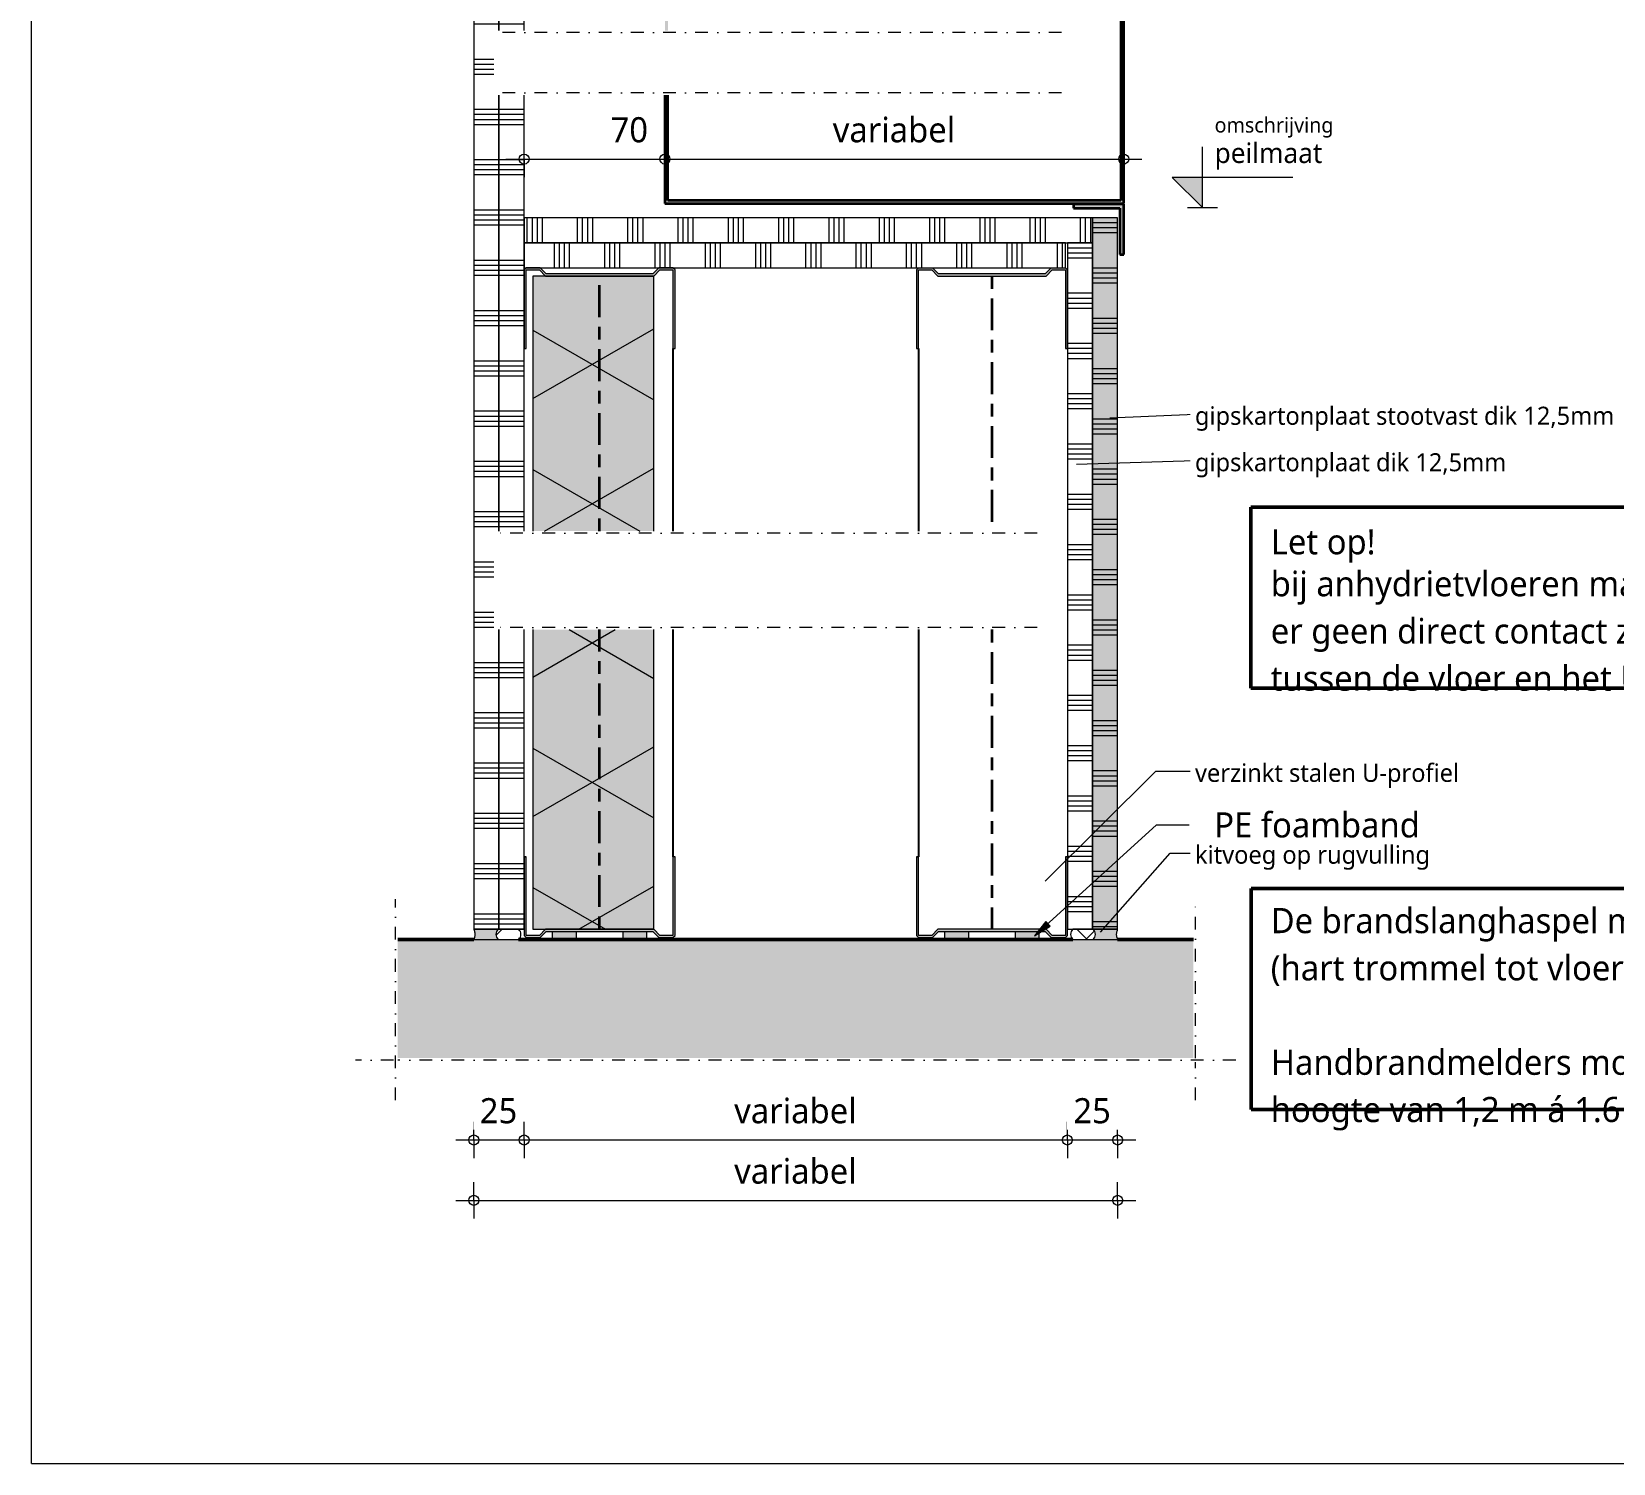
# Model space of a CAD drawing. Header units: millimetres. Extents: x -617 to 12931, y -7813 to -1363.
# Drawn here: x 10881 to 11667, y -2798 to -2086 of the extents above; entities that cross this region are included whole.
import ezdxf

# ---------------------------------------------------------------- set-up
doc = ezdxf.new("R2010")
doc.units = ezdxf.units.MM
doc.linetypes.add('Center', pattern=[31.75, 6.35, -4.7625, 15.875, -4.7625])
doc.linetypes.add('Dash dot', pattern=[15.875, 6.35, -4.7625, 0, -4.7625])
for name, color, linetype, lineweight in [('A-ANNO-DIMS', 211, 'Continuous', 13), ('A-ANNO-DIMS-5', 211, 'Continuous', 13), ('A-ANNO-IDEN', 131, 'Continuous', 18), ('A-ANNO-NOTE', 131, 'Continuous', 18), ('A-DETL', 90, 'Continuous', 13), ('A-DETL-CNTR', 5, 'Center', 35), ('A-DETL-GENF', 92, 'Continuous', 18), ('A-DETL-MBND', 5, 'Continuous', 25), ('A-DETL-THIN', 151, 'Continuous', 18), ('G-ANNO-TEXT', 231, 'Continuous', 13)]:
    doc.layers.add(name, color=color, linetype=linetype, lineweight=lineweight)
doc.styles.add('Segoe UI', font='segoeui.ttf', dxfattribs={"height": 7.5})
doc.styles.add('Segoe UI_1', font='segoeui.ttf', dxfattribs={"height": 10})
doc.styles.add('Segoe UI_2', font='segoeui.ttf', dxfattribs={"height": 9})
doc.styles.add('Segoe UI_3', font='segoeui.ttf', dxfattribs={"height": 12.5})
doc.dimstyles.new('2_5_mm', dxfattribs={"dimscale": 304.8, "dimtxt": 13.092049, "dimasz": 0.016404, "dimexe": 0.029528, "dimexo": 0.0625, "dimgap": 0.014764, "dimtad": 1, "dimdec": 0, "dimzin": 0, "dimdsep": 46, "dimtxsty": 'Segoe UI_3', "dimblk1": 'DOTBLANK', "dimblk2": 'DOTBLANK', "dimsah": 1, "dimcen": 0.09, "dimdle": 0.029528, "dimazin": 0, "dimtfac": 1, "dimtdec": 4, "dimtix": 1, "dimtmove": 0, "dimatfit": 3, "dimfxl": 0.029528, "dimfxlon": 1, "dimtvp": 1, "dimtfill": 1, "dimtolj": 1, "dimtzin": 0, "dimarcsym": 2})
doc.dimstyles.new('2_5_mm_1', dxfattribs={"dimscale": 304.8, "dimtxt": 13.092049, "dimasz": 0.016404, "dimexe": 0.029528, "dimexo": 0.0625, "dimgap": 0.014764, "dimtad": 1, "dimdec": 0, "dimzin": 0, "dimdsep": 46, "dimtxsty": 'Segoe UI_3', "dimblk1": 'DOTBLANK', "dimblk2": 'DOTBLANK', "dimsah": 1, "dimcen": 0.09, "dimdle": 0.029528, "dimazin": 0, "dimtfac": 1, "dimtdec": 4, "dimtix": 1, "dimtmove": 2, "dimatfit": 3, "dimfxl": 0.029528, "dimfxlon": 1, "dimtvp": 1, "dimtfill": 1, "dimtolj": 1, "dimtzin": 0, "dimarcsym": 2})

# ---------------------------------------------------------------- blocks, each defined once
blk = doc.blocks.new('42 isolatie - Type 1-3760029-22_1 Principedetails metalstud')
at = {"layer": 'A-DETL-GENF'}
h = blk.add_hatch(color=256, dxfattribs=at)
h.paths.add_polyline_path([(325.11, -60.8), (325.11, -0.8), (176.11, -0.8), (176.11, -60.8)])
h.paths.add_polyline_path([(127.13, -0.8), (0.28, -0.8), (0.28, -60.8), (127.13, -60.8), (127.13, -1.21)])
at = {"layer": 'A-DETL-GENF', "lineweight": 13}
h = blk.add_hatch(dxfattribs=at)
h.set_pattern_fill('FP_2', color=256, style=0, pattern_type=2)
h.set_pattern_definition([(300, (0, -60.8), (-51.962, -30), []), (240, (0, -60.8), (-51.962, 30), [])])
h.paths.add_polyline_path([(325.11, -60.8), (325.11, -0.8), (176.11, -0.8), (176.11, -60.8)])
h.paths.add_polyline_path([(127.13, -0.8), (0.28, -0.8), (0.28, -60.8), (127.13, -60.8), (127.13, -1.21)])
at = {"layer": 'A-DETL-GENF'}
for p, q in [((127.13, -0.8), (0.28, -0.8)), ((0.28, -0.8), (0.28, -54.63)), ((127.13, -0.8), (0.28, -0.8)), ((325.11, -0.8), (176.11, -0.8)), ((325.11, -0.8), (176.11, -0.8)), ((325.11, -54.63), (325.11, -0.8)), ((0.28, -54.63), (0.28, -60.8)), ((0.28, -54.63), (0.28, -60.8)), ((325.11, -60.8), (325.11, -54.63)), ((325.11, -60.8), (325.11, -54.63)), ((0.28, -60.8), (127.13, -60.8)), ((0.28, -60.8), (127.13, -60.8)), ((176.11, -60.8), (325.11, -60.8)), ((176.11, -60.8), (325.11, -60.8))]:
    blk.add_line(p, q, dxfattribs=at)
blk = doc.blocks.new('40  gipsplaat - D12_5-V285-22_1 Principedetails metalstud')
at = {"layer": 'A-DETL-GENF', "lineweight": 13}
h = blk.add_hatch(dxfattribs=at)
h.set_pattern_fill('FP_370', color=256, style=0, pattern_type=2)
h.set_pattern_definition([(270, (2542.607, 11112.96), (25, 1e-15), []), (270, (2545.107, 11112.96), (25, 1e-15), []), (270, (2547.607, 11112.96), (25, 1e-15), []), (270, (2550.107, 11112.96), (25, 1e-15), [])])
h.paths.add_polyline_path([(0, 0.88), (0, 0), (149, 0), (149, 2.5), (197.98, 2.5), (197.98, 0), (414.83, 0), (414.83, 2.5), (446.85, 2.5), (446.85, 0), (667.83, 0), (667.83, 12.5), (0, 12.5), (0, 1.26)])
h.paths.add_polyline_path([(699.85, 1.42), (699.85, 0), (904.83, 0), (904.83, 12.5), (699.85, 12.5), (699.85, 11.61)])
at = {"layer": 'A-DETL-GENF'}
for p, q in [((667.83, 12.5), (0, 12.5)), ((0, 12.5), (0, 0)), ((667.83, 12.5), (0, 12.5)), ((0, 12.5), (0, 0)), ((904.83, 12.5), (699.85, 12.5)), ((904.83, 12.5), (699.85, 12.5)), ((904.83, 0), (904.83, 12.5)), ((904.83, 0), (904.83, 12.5)), ((0, 0), (149, 0)), ((197.98, 0), (414.83, 0)), ((446.85, 0), (667.83, 0)), ((699.85, 0), (904.83, 0))]:
    blk.add_line(p, q, dxfattribs=at)
blk = doc.blocks.new('40  gipsplaat - D12_5-V286-22_1 Principedetails metalstud')
at = {"layer": 'A-DETL-GENF', "lineweight": 13}
h = blk.add_hatch(dxfattribs=at)
h.set_pattern_fill('FP_371', color=256, style=0, pattern_type=2)
h.set_pattern_definition([(270, (2542.607, 11125.46), (25, 1e-15), []), (270, (2545.107, 11125.46), (25, 1e-15), []), (270, (2547.607, 11125.46), (25, 1e-15), []), (270, (2550.107, 11125.46), (25, 1e-15), [])])
h.paths.add_polyline_path([(0, 0), (149, 0), (149, 12.5), (0, 12.5), (0, 1.79)])
h.paths.add_polyline_path([(197.98, 12.5), (197.98, 0), (414.83, 0), (414.83, 12.5), (288.83, 12.5)])
h.paths.add_polyline_path([(446.85, 0), (667.83, 0), (667.83, 12.5), (446.85, 12.5)])
h.paths.add_polyline_path([(699.85, 12.5), (699.85, 0), (904.83, 0), (904.83, 12.5), (873.83, 12.5)])
at = {"layer": 'A-DETL-GENF'}
for p, q in [((149, 12.5), (0, 12.5)), ((0, 12.5), (0, 2.7)), ((149, 12.5), (0, 12.5)), ((414.83, 12.5), (197.98, 12.5)), ((414.83, 12.5), (197.98, 12.5)), ((667.83, 12.5), (446.85, 12.5)), ((667.83, 12.5), (446.85, 12.5)), ((904.83, 12.5), (699.85, 12.5)), ((904.83, 12.5), (699.85, 12.5)), ((904.83, 2.7), (904.83, 12.5)), ((0, 2.7), (0, 0)), ((0, 2.7), (0, 0)), ((0, 0), (36, 0)), ((36, 0), (149, 0)), ((36, 0), (149, 0)), ((197.98, 0), (288.83, 0)), ((197.98, 0), (288.83, 0)), ((288.83, 0), (327.83, 0)), ((327.83, 0), (328.83, 0)), ((327.83, 0), (328.83, 0)), ((328.83, 0), (353.83, 0)), ((353.83, 0), (414.83, 0)), ((353.83, 0), (414.83, 0)), ((446.85, 0), (533.83, 0)), ((446.85, 0), (533.83, 0)), ((533.83, 0), (558.83, 0)), ((558.83, 0), (559.83, 0)), ((558.83, 0), (559.83, 0)), ((559.83, 0), (598.83, 0)), ((598.83, 0), (667.83, 0)), ((598.83, 0), (667.83, 0)), ((699.85, 0), (873.83, 0)), ((699.85, 0), (873.83, 0)), ((873.83, 0), (904.83, 0)), ((904.83, 0), (904.83, 2.7)), ((904.83, 0), (904.83, 2.7))]:
    blk.add_line(p, q, dxfattribs=at)
blk = doc.blocks.new('40  gipsplaat - D12_5-V287-22_1 Principedetails metalstud')
at = {"layer": 'A-DETL-GENF', "lineweight": 13}
h = blk.add_hatch(dxfattribs=at)
h.set_pattern_fill('FP_372', color=256, style=0, pattern_type=2)
h.set_pattern_definition([(90, (-2201.272, -11407.96), (-25, 1e-15), []), (90, (-2203.772, -11407.96), (-25, 1e-15), []), (90, (-2206.272, -11407.96), (-25, 1e-15), []), (90, (-2208.772, -11407.96), (-25, 1e-15), [])])
h.paths.add_polyline_path([(341.33, 0), (0, 0), (0, -12.5), (341.33, -12.5), (341.33, -9.8)])
at = {"layer": 'A-DETL-GENF'}
for p, q in [((341.33, 0), (0, 0)), ((0, 0), (0, -12.5)), ((341.33, -9.8), (341.33, 0)), ((341.33, -9.8), (341.33, 0)), ((0, -12.5), (13.5, -12.5)), ((0, -12.5), (13.5, -12.5)), ((13.5, -12.5), (52.5, -12.5)), ((52.5, -12.5), (305.33, -12.5)), ((52.5, -12.5), (305.33, -12.5)), ((305.33, -12.5), (341.33, -12.5)), ((341.33, -12.5), (341.33, -9.8)), ((341.33, -12.5), (341.33, -9.8))]:
    blk.add_line(p, q, dxfattribs=at)
blk = doc.blocks.new('40  gipsplaat - stootvast D12_5-V288-22_1 Principedetails metalstud')
at = {"layer": 'A-DETL-GENF'}
blk.add_hatch(color=256, dxfattribs=at).paths.add_polyline_path([(353.83, -12.15), (353.83, 0), (0, 0), (0, -12.5), (353.83, -12.5)])
at = {"layer": 'A-DETL-GENF', "lineweight": 13}
h = blk.add_hatch(dxfattribs=at)
h.set_pattern_fill('FP_373', color=256, style=0, pattern_type=2)
h.set_pattern_definition([(90, (-2188.772, -11420.46), (-25, 1e-15), []), (90, (-2191.272, -11420.46), (-25, 1e-15), []), (90, (-2193.772, -11420.46), (-25, 1e-15), []), (90, (-2196.272, -11420.46), (-25, 1e-15), [])])
h.paths.add_polyline_path([(353.83, -12.15), (353.83, 0), (0, 0), (0, -12.5), (353.83, -12.5)])
at = {"layer": 'A-DETL-GENF'}
for p, q in [((353.83, 0), (0, 0)), ((0, 0), (0, -12.5)), ((353.83, 0), (0, 0)), ((0, 0), (0, -12.5)), ((353.83, -12.5), (353.83, 0)), ((0, -12.5), (12.5, -12.5)), ((12.5, -12.5), (353.83, -12.5)), ((12.5, -12.5), (353.83, -12.5))]:
    blk.add_line(p, q, dxfattribs=at)
blk = doc.blocks.new('22 metalstud profiel - 75 mm hor-V259-22_1 Principedetails metalstud')
at = {"layer": 'A-DETL-GENF'}
blk.add_hatch(color=256, dxfattribs=at).paths.add_polyline_path([(-36.5, 0), (-29.5, 0), (-26.5, 3), (26.5, 3), (29.5, 0), (36.5, 0), (37.5, 1), (37.5, 40), (36.5, 40), (36.5, 1), (29.91, 1), (26.91, 4), (-26.91, 4), (-29.91, 1), (-36.5, 1), (-36.5, 40), (-37.5, 40), (-37.5, 1)])
for p, q in [((-36.5, 40), (-37.5, 40)), ((-37.5, 40), (-37.5, 1)), ((-36.5, 1), (-36.5, 40)), ((36.5, 40), (36.5, 1)), ((37.5, 40), (36.5, 40)), ((37.5, 40), (36.5, 40)), ((37.5, 1), (37.5, 40)), ((-37.5, 1), (-36.5, 0)), ((-29.91, 1), (-36.5, 1)), ((-26.91, 4), (-29.91, 1)), ((-29.5, 0), (-26.5, 3)), ((26.91, 4), (-26.91, 4)), ((-26.5, 3), (26.5, 3)), ((26.5, 3), (29.5, 0)), ((29.91, 1), (26.91, 4)), ((36.5, 1), (29.91, 1)), ((36.5, 0), (37.5, 1))]:
    blk.add_line(p, q, dxfattribs=at)
blk = doc.blocks.new('40  gipsplaat - D12_5-2957550-22_1 Principedetails metalstud')
at = {"layer": 'A-DETL-GENF', "lineweight": 13}
h = blk.add_hatch(dxfattribs=at)
h.set_pattern_fill('FP_376', color=256, style=0, pattern_type=2)
h.set_pattern_definition([(270, (11384.46, -2203.772), (25, 1e-15), []), (270, (11381.96, -2203.772), (25, 1e-15), []), (270, (11379.46, -2203.772), (25, 1e-15), []), (270, (11376.96, -2203.772), (25, 1e-15), [])])
h.paths.add_polyline_path([(130.73, 0), (0, 0), (0, -12.5), (269, -12.5), (269, 0), (194, 0)])
at = {"layer": 'A-DETL-GENF'}
for p, q in [((195, 0), (0, 0)), ((0, 0), (0, -12.5)), ((195, 0), (0, 0)), ((0, 0), (0, -12.5)), ((202, 0), (195, 0)), ((261, 0), (202, 0)), ((261, 0), (202, 0)), ((268, 0), (261, 0)), ((269, 0), (268, 0)), ((269, 0), (268, 0)), ((269, -12.5), (269, 0)), ((269, -12.5), (269, 0)), ((0, -12.5), (269, -12.5))]:
    blk.add_line(p, q, dxfattribs=at)
blk = doc.blocks.new('40  gipsplaat - D12_5-2957551-22_1 Principedetails metalstud')
at = {"layer": 'A-DETL-GENF', "lineweight": 13}
h = blk.add_hatch(dxfattribs=at)
h.set_pattern_fill('FP_377', color=256, style=0, pattern_type=2)
h.set_pattern_definition([(270, (11397.96, -2191.272), (25, 1e-15), []), (270, (11395.46, -2191.272), (25, 1e-15), []), (270, (11392.96, -2191.272), (25, 1e-15), []), (270, (11390.46, -2191.272), (25, 1e-15), [])])
h.paths.add_polyline_path([(282.5, 0), (0, 0), (0, -12.5), (282.5, -12.5)])
at = {"layer": 'A-DETL-GENF'}
for p, q in [((282.5, 0), (0, 0)), ((0, 0), (0, -12.5)), ((282.5, 0), (0, 0)), ((0, 0), (0, -12.5)), ((282.5, -12.5), (282.5, 0)), ((282.5, -12.5), (282.5, 0)), ((0, -12.5), (282.5, -12.5)), ((0, -12.5), (282.5, -12.5))]:
    blk.add_line(p, q, dxfattribs=at)
blk = doc.blocks.new('22 metalstud profiel - 75 mm hor-4394540-22_1 Principedetails metalstud')
at = {"layer": 'A-DETL-GENF'}
blk.add_hatch(color=256, dxfattribs=at).paths.add_polyline_path([(-36.5, 40), (-37.5, 40), (-37.5, 1), (-36.5, 0), (-29.5, 0), (-26.5, 3), (26.5, 3), (29.5, 0), (36.5, 0), (37.5, 1), (37.5, 40), (36.5, 40), (36.5, 1), (29.91, 1), (26.91, 4), (-26.91, 4), (-29.91, 1), (-36.5, 1)])
for p, q in [((-36.5, 40), (-37.5, 40)), ((-37.5, 40), (-37.5, 1)), ((-36.5, 1), (-36.5, 40)), ((36.5, 40), (36.5, 1)), ((37.5, 40), (36.5, 40)), ((37.5, 40), (36.5, 40)), ((37.5, 1), (37.5, 40)), ((-37.5, 1), (-36.5, 0)), ((-29.91, 1), (-36.5, 1)), ((-26.91, 4), (-29.91, 1)), ((-29.5, 0), (-26.5, 3)), ((26.91, 4), (-26.91, 4)), ((-26.5, 3), (26.5, 3)), ((26.5, 3), (29.5, 0)), ((29.91, 1), (26.91, 4)), ((36.5, 1), (29.91, 1)), ((36.5, 0), (37.5, 1)), ((-36.5, 0), (-29.5, 0)), ((29.5, 0), (36.5, 0))]:
    blk.add_line(p, q, dxfattribs=at)
blk = doc.blocks.new('22 metalstud profiel - 75 mm hor-2069737-22_1 Principedetails metalstud')
at = {"layer": 'A-DETL-GENF'}
for points in [[(-29.5, 0), (-36.5, 0), (-37.5, -1), (-37.5, -40), (-36.5, -40), (-36.5, -1), (-29.91, -1), (-26.91, -4), (26.91, -4), (29.91, -1), (36.5, -1), (36.5, -40), (37.5, -40), (37.5, -1), (36.5, 0), (29.5, 0), (26.5, -3), (-26.5, -3)], [(-23.5, 1), (-23.5, -3), (-11.5, -3), (-11.5, 1)], [(11.5, 1), (11.5, -3), (23.5, -3), (23.5, 1)]]:
    blk.add_hatch(color=256, dxfattribs=at).paths.add_polyline_path(points)
for p, q in [((-36.5, 0), (-37.5, -1)), ((-29.5, 0), (-36.5, 0)), ((-26.5, -3), (-29.5, 0)), ((-23.5, 1), (-23.5, -3)), ((-11.5, -3), (-11.5, 1)), ((11.5, 1), (11.5, -3)), ((23.5, -3), (23.5, 1)), ((29.5, 0), (26.5, -3)), ((36.5, 0), (29.5, 0)), ((37.5, -1), (36.5, 0)), ((-37.5, -1), (-37.5, -40)), ((-36.5, -40), (-36.5, -1)), ((-36.5, -1), (-29.91, -1)), ((-29.91, -1), (-26.91, -4)), ((-26.91, -4), (26.91, -4)), ((26.5, -3), (-26.5, -3)), ((26.91, -4), (29.91, -1)), ((29.91, -1), (36.5, -1)), ((36.5, -1), (36.5, -40)), ((37.5, -40), (37.5, -1)), ((-37.5, -40), (-36.5, -40)), ((36.5, -40), (37.5, -40)), ((37.5, -40), (36.5, -40))]:
    blk.add_line(p, q, dxfattribs=at)
blk = doc.blocks.new('00 afbreeklijn 1 s l - Type 1-2338411-22_1 Principedetails metalstud')
at = {"layer": 'A-DETL-GENF', "linetype": 'Dash dot'}
for p, q in [((262.12, 30.02), (-20, 30.02)), ((262.12, 0), (-20, 0))]:
    blk.add_line(p, q, dxfattribs=at)
blk = doc.blocks.new('00 afbreeklijn 1 s l - Type 1-2338410-22_1 Principedetails metalstud')
at = {"layer": 'A-DETL-GENF', "linetype": 'Dash dot'}
for p, q in [((250, 46.98), (-20, 46.98)), ((250, 0), (-20, 0))]:
    blk.add_line(p, q, dxfattribs=at)
blk = doc.blocks.new('23 vloerweergave - 23 DI vloerweergave s e-4415493-22_1 Principedetails metalstud')
at = {"layer": 'A-DETL-GENF', "linetype": 'Dash dot'}
blk.add_hatch(color=256, dxfattribs=at).paths.add_polyline_path([(136.86, -59), (197.75, -59), (197.75, 0), (-197.75, 0), (-197.75, -59), (3.35, -59)])
for p, q in [((-198.75, -80), (-198.75, 20)), ((198.75, -59), (198.75, 20)), ((-199.75, -60), (-218.75, -60)), ((218.75, -60), (-197.75, -60)), ((198.75, -80), (198.75, -61))]:
    blk.add_line(p, q, dxfattribs=at)
at = {"layer": 'A-DETL-GENF', "lineweight": 50}
for p, q in [((-159.92, 0), (-197.75, 0)), ((137.78, 0), (-137.62, 0)), ((197.75, 0), (160.08, 0))]:
    blk.add_line(p, q, dxfattribs=at)
blk = doc.blocks.new('30 kitvoeg op rugvulling - holle kitvoeg 5mm-V312-22_1 Principedetails metalstud')
at = {"layer": 'A-DETL-GENF', "lineweight": 13}
blk.add_hatch(color=256, dxfattribs=at).paths.add_polyline_path([(5, 0), (3.33, -0.44), (1.67, -0.44), (0, 0), (0, -12.15), (0.6, -11.62), (1.31, -11.24), (2.1, -11.05), (2.9, -11.05), (3.69, -11.24), (4.4, -11.62), (5, -12.15), (5, -11.05)])
h = blk.add_hatch(dxfattribs=at)
h.set_pattern_fill('FP_406', color=256, style=0, pattern_type=2)
h.set_pattern_definition([(135, (-2532.607, -11420.461), (-10.606602, -10.606602), []), (225, (-2532.607, -11420.461), (10.606602, -10.606602), [])])
h.paths.add_polyline_path([(5, -12.15), (4.4, -11.62), (3.69, -11.24), (2.9, -11.05), (2.1, -11.05), (1.31, -11.24), (0.6, -11.62), (0, -12.15), (0, -22.3), (0.6, -22.84), (1.31, -23.21), (2.1, -23.41), (2.9, -23.41), (3.69, -23.21), (4.4, -22.84), (5, -22.3)])
at = {"layer": 'A-DETL-GENF'}
for p, q in [((0, 0), (0, -12.15)), ((5, -12.15), (5, 0))]:
    blk.add_line(p, q, dxfattribs=at)
at = {"layer": 'A-DETL-GENF', "lineweight": 13}
for p, q in [((0, -12.15), (0, -22.3)), ((5, -22.3), (5, -12.15))]:
    blk.add_line(p, q, dxfattribs=at)
for centre, start, end in [((2.5, -14.36), 41.40962, 138.59038), ((2.5, -20.1), 221.40962, 318.59038)]:
    blk.add_arc(centre, 3.33, start, end, dxfattribs=at)
at = {"layer": 'A-DETL-GENF'}
blk.add_open_spline([(5, 0), (4.44, -0.22), (3.33, -0.52), (1.67, -0.52), (0.56, -0.22), (0, 0)], degree=3, dxfattribs=at)
blk = doc.blocks.new('30 kitvoeg op rugvulling - holle kitvoeg 5mm-V313-22_1 Principedetails metalstud')
at = {"layer": 'A-DETL-GENF', "lineweight": 13}
h = blk.add_hatch(dxfattribs=at)
h.set_pattern_fill('FP_407', color=256, style=0, pattern_type=2)
h.set_pattern_definition([(135, (-2532.607, -11100.461), (-10.606602, -10.606602), []), (225, (-2532.607, -11100.461), (10.606602, -10.606602), [])])
h.paths.add_polyline_path([(5, 22.3), (4.4, 22.84), (3.69, 23.21), (2.9, 23.41), (2.1, 23.41), (1.31, 23.21), (0.6, 22.84), (0, 22.3), (0, 12.15), (0.6, 11.62), (1.31, 11.24), (2.1, 11.05), (2.9, 11.05), (3.69, 11.24), (4.4, 11.62), (5, 12.15)])
blk.add_hatch(color=256, dxfattribs=at).paths.add_polyline_path([(5, 0), (5, 12.15), (4.4, 11.62), (3.69, 11.24), (2.9, 11.05), (2.1, 11.05), (1.31, 11.24), (0.6, 11.62), (0, 12.15), (0, 0), (1.67, 0.44), (3.33, 0.44), (3.69, 0.35)])
for p, q in [((0, 22.3), (0, 12.15)), ((5, 12.15), (5, 22.3))]:
    blk.add_line(p, q, dxfattribs=at)
at = {"layer": 'A-DETL-GENF'}
for p, q in [((0, 12.15), (0, 0)), ((5, 0), (5, 12.15))]:
    blk.add_line(p, q, dxfattribs=at)
at = {"layer": 'A-DETL-GENF', "lineweight": 13}
for centre, start, end in [((2.5, 20.1), 41.40962, 138.59038), ((2.5, 14.36), 221.40962, 318.59038)]:
    blk.add_arc(centre, 3.33, start, end, dxfattribs=at)
at = {"layer": 'A-DETL-GENF'}
blk.add_open_spline([(0, 0), (0.56, 0.22), (1.67, 0.52), (3.33, 0.52), (4.44, 0.22), (5, 0)], degree=3, dxfattribs=at)
blk = doc.blocks.new('DIMBLOCK162-22_1 Principedetails metalstud')
at = {"layer": 'A-ANNO-DIMS-5'}
for p, q in [((11100.46, -2637.36), (11100.46, -2628.36)), ((11125.46, -2637.36), (11125.46, -2628.36)), ((11091.46, -2637.36), (11125.46, -2637.36)), ((11100.46, -2637.36), (11100.46, -2646.36)), ((11125.46, -2637.36), (11125.46, -2646.36))]:
    blk.add_line(p, q, dxfattribs=at)
for centre in [(11100.46, -2637.36), (11125.46, -2637.36)]:
    blk.add_circle(centre, 2.5, dxfattribs=at)
at = {"layer": 'A-ANNO-DIMS-5', "color": 0, "insert": (11103.44, -2616.55), "char_height": 12.5, "width": 22.8516, "attachment_point": 1, "line_spacing_factor": 1.142579, "style": 'Segoe UI_3', "bg_fill": 3, "box_fill_scale": 1.25, "bg_fill_color": 9, "bg_fill_true_color": 13158600, "bg_fill_transparency": 0}
blk.add_mtext('25', dxfattribs=at)
blk = doc.blocks.new('_DotBlank')
at = {"color": 0, "linetype": 'ByBlock', "lineweight": -2}
blk.add_line((-0.5, 0), (-1, 0), dxfattribs=at)
blk.add_circle((0, 0), 0.5, dxfattribs=at)
blk = doc.blocks.new('DIMBLOCK163-22_1 Principedetails metalstud')
at = {"layer": 'A-ANNO-DIMS-5'}
for p, q in [((11125.46, -2637.36), (11125.46, -2628.36)), ((11395.46, -2637.36), (11395.46, -2628.36)), ((11125.46, -2637.36), (11395.46, -2637.36)), ((11125.46, -2637.36), (11125.46, -2646.36)), ((11395.46, -2637.36), (11395.46, -2646.36))]:
    blk.add_line(p, q, dxfattribs=at)
for centre in [(11125.46, -2637.36), (11395.46, -2637.36)]:
    blk.add_circle(centre, 2.5, dxfattribs=at)
at = {"layer": 'A-ANNO-DIMS-5', "color": 0, "insert": (11229.87, -2616.55), "char_height": 12.5, "width": 73.4107, "attachment_point": 1, "line_spacing_factor": 1.142579, "style": 'Segoe UI_3', "bg_fill": 3, "box_fill_scale": 1.25, "bg_fill_color": 9, "bg_fill_true_color": 13158600, "bg_fill_transparency": 0}
blk.add_mtext('variabel', dxfattribs=at)
blk = doc.blocks.new('DIMBLOCK164-22_1 Principedetails metalstud')
at = {"layer": 'A-ANNO-DIMS-5'}
for p, q in [((11395.46, -2637.36), (11395.46, -2628.36)), ((11420.46, -2637.36), (11420.46, -2628.36)), ((11395.46, -2637.36), (11429.46, -2637.36)), ((11395.46, -2637.36), (11395.46, -2646.36)), ((11420.46, -2637.36), (11420.46, -2646.36))]:
    blk.add_line(p, q, dxfattribs=at)
for centre in [(11395.46, -2637.36), (11420.46, -2637.36)]:
    blk.add_circle(centre, 2.5, dxfattribs=at)
at = {"layer": 'A-ANNO-DIMS-5', "color": 0, "insert": (11398.44, -2616.55), "char_height": 12.5, "width": 22.8516, "attachment_point": 1, "line_spacing_factor": 1.142579, "style": 'Segoe UI_3', "bg_fill": 3, "box_fill_scale": 1.25, "bg_fill_color": 9, "bg_fill_true_color": 13158600, "bg_fill_transparency": 0}
blk.add_mtext('25', dxfattribs=at)
blk = doc.blocks.new('DIMBLOCK165-22_1 Principedetails metalstud')
at = {"layer": 'A-ANNO-DIMS-5'}
for p, q in [((11100.46, -2667.36), (11100.46, -2658.36)), ((11420.46, -2667.36), (11420.46, -2658.36)), ((11091.46, -2667.36), (11429.46, -2667.36)), ((11100.46, -2667.36), (11100.46, -2676.36)), ((11420.46, -2667.36), (11420.46, -2676.36))]:
    blk.add_line(p, q, dxfattribs=at)
for centre in [(11100.46, -2667.36), (11420.46, -2667.36)]:
    blk.add_circle(centre, 2.5, dxfattribs=at)
at = {"layer": 'A-ANNO-DIMS-5', "color": 0, "insert": (11229.87, -2646.55), "char_height": 12.5, "width": 73.4107, "attachment_point": 1, "line_spacing_factor": 1.142579, "style": 'Segoe UI_3', "bg_fill": 3, "box_fill_scale": 1.25, "bg_fill_color": 9, "bg_fill_true_color": 13158600, "bg_fill_transparency": 0}
blk.add_mtext('variabel', dxfattribs=at)
blk = doc.blocks.new('DIMBLOCK166-22_1 Principedetails metalstud')
at = {"layer": 'A-ANNO-DIMS-5'}
for p, q in [((11125.46, -2149.61), (11125.46, -2140.61)), ((11195.46, -2149.61), (11195.46, -2140.61)), ((11116.46, -2149.61), (11195.46, -2149.61)), ((11125.46, -2149.61), (11125.46, -2158.61)), ((11195.46, -2149.61), (11195.46, -2158.61))]:
    blk.add_line(p, q, dxfattribs=at)
for centre in [(11125.46, -2149.61), (11195.46, -2149.61)]:
    blk.add_circle(centre, 2.5, dxfattribs=at)
at = {"layer": 'A-ANNO-DIMS-5', "color": 0, "insert": (11168.44, -2128.8), "char_height": 12.5, "width": 22.8516, "attachment_point": 1, "line_spacing_factor": 1.142579, "style": 'Segoe UI_3', "bg_fill": 3, "box_fill_scale": 1.25, "bg_fill_color": 9, "bg_fill_true_color": 13158600, "bg_fill_transparency": 0}
blk.add_mtext('70', dxfattribs=at)
blk = doc.blocks.new('DIMBLOCK167-22_1 Principedetails metalstud')
at = {"layer": 'A-ANNO-DIMS-5'}
for p, q in [((11195.46, -2149.61), (11195.46, -2140.61)), ((11423.46, -2149.61), (11423.46, -2140.61)), ((11195.46, -2149.61), (11432.46, -2149.61)), ((11195.46, -2149.61), (11195.46, -2158.61)), ((11423.46, -2149.61), (11423.46, -2158.61))]:
    blk.add_line(p, q, dxfattribs=at)
for centre in [(11195.46, -2149.61), (11423.46, -2149.61)]:
    blk.add_circle(centre, 2.5, dxfattribs=at)
at = {"layer": 'A-ANNO-DIMS-5', "color": 0, "insert": (11278.87, -2128.8), "char_height": 12.5, "width": 73.4107, "attachment_point": 1, "line_spacing_factor": 1.142579, "style": 'Segoe UI_3', "bg_fill": 3, "box_fill_scale": 1.25, "bg_fill_color": 9, "bg_fill_true_color": 13158600, "bg_fill_transparency": 0}
blk.add_mtext('variabel', dxfattribs=at)

msp = doc.modelspace()

# ---------------------------------------------------------------- hatches: boundary and pattern name
at = {"layer": 'A-ANNO-NOTE'}
msp.add_hatch(color=256, dxfattribs=at).paths.add_polyline_path([(11462.59, -2173.77), (11462.59, -2158.77), (11447.59, -2158.77)])
at = {"layer": 'A-DETL-GENF'}
for points in [[(11423.39, -2086.77), (11423.46, -2086.77), (11423.46, -2005.77), (11195.46, -2005.77), (11195.46, -2085.76), (11196.96, -2085.76), (11196.96, -2007.27), (11421.96, -2007.27), (11421.96, -2086.77)], [(11423.46, -2171.77), (11423.46, -2086.77), (11421.96, -2086.77), (11421.96, -2170.27), (11196.96, -2170.27), (11196.96, -2117.77), (11195.46, -2117.77), (11195.46, -2171.77), (11263.73, -2171.77)], [(11421.46, -2197.04), (11423.46, -2197.04), (11423.46, -2172.04), (11398.46, -2172.04), (11398.46, -2174.04), (11421.46, -2174.04)]]:
    msp.add_hatch(color=7, dxfattribs=at).paths.add_polyline_path(points)
at = {"layer": 'G-ANNO-TEXT'}
msp.add_hatch(color=7, dxfattribs=at).paths.add_polyline_path([(11379.12, -2535.87), (11386.84, -2530.98), (11384.71, -2528.64)])

# ---------------------------------------------------------------- linework, layer by layer
at = {"layer": 'A-ANNO-IDEN'}
for p, q in [((11416.49, -2278.24), (11458.89, -2276.45)), ((11399.94, -2301.35), (11458.89, -2299.57)), ((11384.47, -2508.66), (11439.47, -2454)), ((11439.47, -2454), (11458.89, -2454)), ((11411.9, -2534.05), (11446.62, -2494.69)), ((11446.62, -2494.69), (11458.89, -2494.69))]:
    msp.add_line(p, q, dxfattribs=at)
at = {"layer": 'A-ANNO-NOTE'}
msp.add_line((11455.09, -2173.77), (11470.09, -2173.77), dxfattribs=at)
at = {"layer": 'A-DETL', "lineweight": 18}
for q in [(10880.71, -1523.15), (12880.71, -2798.15)]:
    msp.add_line((10880.71, -2798.15), q, dxfattribs=at)
at = {"layer": 'A-DETL', "lineweight": 35}
for p, q in [((11421.96, -2007.27), (11421.96, -2086.77)), ((11423.46, -2086.77), (11423.46, -2005.77)), ((11421.96, -2086.77), (11421.96, -2170.27)), ((11423.46, -2171.77), (11423.46, -2086.77)), ((11195.46, -2117.77), (11195.46, -2171.77)), ((11196.96, -2170.27), (11196.96, -2117.77)), ((11195.46, -2171.77), (11423.46, -2171.77)), ((11421.96, -2170.27), (11196.96, -2170.27)), ((11423.46, -2172.04), (11398.46, -2172.04)), ((11398.46, -2172.04), (11398.46, -2174.04)), ((11398.46, -2174.04), (11421.46, -2174.04)), ((11421.46, -2174.04), (11421.46, -2197.04)), ((11423.46, -2197.04), (11423.46, -2172.04)), ((11421.46, -2197.04), (11423.46, -2197.04))]:
    msp.add_line(p, q, dxfattribs=at)
at = {"layer": 'A-DETL', "lineweight": 50}
for p, q in [((11486.72, -2322.76), (11486.72, -2412.76)), ((11701.72, -2322.76), (11486.72, -2322.76)), ((11486.72, -2412.76), (11701.72, -2412.76)), ((11486.87, -2512.27), (11486.87, -2622.27)), ((11957.63, -2512.27), (11486.87, -2512.27)), ((11486.87, -2622.27), (11957.63, -2622.27))]:
    msp.add_line(p, q, dxfattribs=at)
at = {"layer": 'A-DETL-CNTR'}
for p, q in [((11162.96, -2334.63), (11162.96, -2207.77)), ((11357.96, -2207.77), (11357.96, -2334.63)), ((11162.96, -2532.61), (11162.96, -2383.61)), ((11357.96, -2383.61), (11357.96, -2532.61))]:
    msp.add_line(p, q, dxfattribs=at)
at = {"layer": 'A-DETL-MBND'}
for p, q in [((11199.46, -2243.77), (11199.46, -2334.63)), ((11321.46, -2243.77), (11321.46, -2334.63)), ((11199.46, -2383.61), (11199.46, -2496.61)), ((11321.46, -2383.61), (11321.46, -2496.61))]:
    msp.add_line(p, q, dxfattribs=at)
at = {"layer": 'A-DETL-THIN'}
msp.add_line((11423.46, -2086.77), (11421.96, -2086.77), dxfattribs=at)
at = {"layer": 'G-ANNO-TEXT', "color": 250}
for p, q in [((11379.12, -2535.87), (11439.69, -2480.69)), ((11439.69, -2480.69), (11455.98, -2480.69)), ((11384.71, -2528.64), (11379.12, -2535.87)), ((11379.12, -2535.87), (11386.84, -2530.98)), ((11386.84, -2530.98), (11384.71, -2528.64))]:
    msp.add_line(p, q, dxfattribs=at)

# ---------------------------------------------------------------- block references
at = {"layer": 'A-DETL-GENF'}
for name, p, rotation in [('40  gipsplaat - D12_5-V285-22_1 Principedetails metalstud', (11112.96, -2532.61), 90), ('40  gipsplaat - D12_5-V286-22_1 Principedetails metalstud', (11125.46, -2532.61), 90), ('40  gipsplaat - D12_5-2957551-22_1 Principedetails metalstud', (11407.96, -2191.27), 180), ('40  gipsplaat - stootvast D12_5-V288-22_1 Principedetails metalstud', (11420.46, -2178.77), 270), ('40  gipsplaat - D12_5-2957550-22_1 Principedetails metalstud', (11394.46, -2203.77), 180), ('40  gipsplaat - D12_5-V287-22_1 Principedetails metalstud', (11407.96, -2191.27), 270), ('22 metalstud profiel - 75 mm hor-4394540-22_1 Principedetails metalstud', (11162.96, -2203.77), 180), ('42 isolatie - Type 1-3760029-22_1 Principedetails metalstud', (11190.68, -2207.49), 269.9999999999999), ('22 metalstud profiel - 75 mm hor-V259-22_1 Principedetails metalstud', (11357.96, -2203.77), 180), ('22 metalstud profiel - 75 mm hor-2069737-22_1 Principedetails metalstud', (11162.96, -2536.61), 180), ('22 metalstud profiel - 75 mm hor-2069737-22_1 Principedetails metalstud', (11357.96, -2536.61), 180)]:
    msp.add_blockref(name, p, dxfattribs=dict(at, rotation=rotation))
at = {"layer": 'A-DETL-GENF', "linetype": 'Dash dot'}
for name, p in [('00 afbreeklijn 1 s l - Type 1-2338411-22_1 Principedetails metalstud', (11130.46, -2116.77)), ('00 afbreeklijn 1 s l - Type 1-2338410-22_1 Principedetails metalstud', (11130.46, -2382.61)), ('23 vloerweergave - 23 DI vloerweergave s e-4415493-22_1 Principedetails metalstud', (11260.38, -2537.61))]:
    msp.add_blockref(name, p, dxfattribs=at)
at = {"layer": 'A-DETL-GENF', "lineweight": 13}
for name, p, rotation in [('30 kitvoeg op rugvulling - holle kitvoeg 5mm-V313-22_1 Principedetails metalstud', (11100.46, -2532.61), 270), ('30 kitvoeg op rugvulling - holle kitvoeg 5mm-V312-22_1 Principedetails metalstud', (11420.46, -2532.61), 269.9999999999994)]:
    msp.add_blockref(name, p, dxfattribs=dict(at, rotation=rotation))

# ---------------------------------------------------------------- texts
at = {"layer": 'A-ANNO-NOTE', "lineweight": 13, "insert": (11468.64, -2128.94), "char_height": 7.5, "width": 72.5527, "attachment_point": 1, "style": 'Segoe UI', "bg_fill": 3, "box_fill_scale": 1.25, "bg_fill_color": 9, "bg_fill_true_color": 13158600, "bg_fill_transparency": 0}
msp.add_mtext('omschrijving', dxfattribs=at)
at = {"layer": 'G-ANNO-TEXT', "color": 7, "char_height": 12.5, "attachment_point": 1, "style": 'Segoe UI_3'}
for s, insert, width in [('Let op!', (11496.54, -2333.66), 65.3375), ('bij anhydrietvloeren mag', (11496.54, -2354.52), 234.4936), ('er geen direct contact zijn', (11496.54, -2378), 243.3122), ('tussen de vloer en het U-profiel', (11496.54, -2401.48), 297.0252), ('PE foamband', (11468.48, -2474.44), 125.0632), ('De brandslanghaspel moet bij voorkeur op een hoogte van 1.250mm', (11496.54, -2522.02), 647.7635), ('(hart trommel tot vloer) geplaatst worden.', (11496.54, -2545.5), 394.4303), ('Handbrandmelders moeten volgens NEN 2535 (artikel 7.12.1.2) op een', (11496.54, -2592.46), 662.9956), ('hoogte van 1,2 m á 1.6 m vanaf de vloer worden aangebracht.', (11496.54, -2615.94), 581.6243)]:
    msp.add_mtext(s, dxfattribs=dict(at, insert=insert, width=width))

# ---------------------------------------------------------------- next in the draw order: texts
at = {"layer": 'A-ANNO-IDEN', "lineweight": 13, "char_height": 9, "attachment_point": 1, "style": 'Segoe UI_2', "bg_fill": 3, "box_fill_scale": 1.25, "bg_fill_color": 9, "bg_fill_true_color": 13158600, "bg_fill_transparency": 0}
for s, insert, width in [('gipskartonplaat stootvast dik 12,5mm', (11458.89, -2272.75), 267.7636), ('gipskartonplaat dik 12,5mm', (11458.89, -2295.86), 198.8185), ('verzinkt stalen U-profiel', (11458.89, -2450.3), 169.9577), ('kitvoeg op rugvulling', (11458.89, -2490.99), 152.3206)]:
    msp.add_mtext(s, dxfattribs=dict(at, insert=insert, width=width))
at = {"layer": 'A-ANNO-NOTE', "lineweight": 13, "insert": (11468.64, -2141.59), "char_height": 10, "width": 65.3375, "attachment_point": 1, "style": 'Segoe UI_1', "bg_fill": 3, "box_fill_scale": 1.25, "bg_fill_color": 9, "bg_fill_true_color": 13158600, "bg_fill_transparency": 0}
msp.add_mtext('peilmaat', dxfattribs=at)

# ---------------------------------------------------------------- next in the draw order: dimensions: what is measured, and where the dimension line sits
at = {"layer": 'A-ANNO-DIMS'}
dim = msp.add_linear_dim(base=(11195.46, -2149.61), p1=(11125.46, -2140.61), p2=(11195.46, -2140.61), dimstyle='2_5_mm_1', override={"dimpost": '<>', "dimfxl": 70}, dxfattribs=at)
dim.commit()
dim.dimension.update_dxf_attribs({"geometry": 'DIMBLOCK166-22_1 Principedetails metalstud', "text_midpoint": (11179.87, -2137.14), "dimtype": 160})
dim = msp.add_linear_dim(base=(11125.46, -2637.36), p1=(11100.46, -2628.36), p2=(11125.46, -2628.36), dimstyle='2_5_mm', override={"dimpost": '<>', "dimfxl": 25}, dxfattribs=at)
dim.commit()
dim.dimension.update_dxf_attribs({"geometry": 'DIMBLOCK162-22_1 Principedetails metalstud', "text_midpoint": (11112.96, -2626.4)})

# ---------------------------------------------------------------- next in the draw order: linework, layer by layer
at = {"layer": 'A-ANNO-NOTE'}
for p, q in [((11462.59, -2158.77), (11462.59, -2143.57)), ((11447.59, -2158.77), (11462.59, -2173.77)), ((11462.59, -2158.77), (11447.59, -2158.77)), ((11462.59, -2158.67), (11507.59, -2158.67)), ((11462.59, -2173.77), (11462.59, -2158.77))]:
    msp.add_line(p, q, dxfattribs=at)

# ---------------------------------------------------------------- next in the draw order: dimensions: what is measured, and where the dimension line sits
at = {"layer": 'A-ANNO-DIMS'}
for base, p1, p2, override, picture, middle in [((11423.46, -2149.61), (11195.46, -2140.61), (11423.46, -2140.61), {"dimpost": '<>', "dimfxl": 228}, 'DIMBLOCK167-22_1 Principedetails metalstud', (11309.46, -2138.4)), ((11395.46, -2637.36), (11125.46, -2628.36), (11395.46, -2628.36), {"dimpost": '<>', "dimfxl": 270}, 'DIMBLOCK163-22_1 Principedetails metalstud', (11260.46, -2626.15))]:
    dim = msp.add_linear_dim(base=base, p1=p1, p2=p2, text='variabel', dimstyle='2_5_mm', override=override, dxfattribs=at)
    dim.commit()
    dim.dimension.update_dxf_attribs({"geometry": picture, "text_midpoint": middle})

# ---------------------------------------------------------------- next in the draw order: dimensions: what is measured, and where the dimension line sits
dim = msp.add_linear_dim(base=(11420.46, -2637.36), p1=(11395.46, -2628.36), p2=(11420.46, -2628.36), dimstyle='2_5_mm', override={"dimpost": '<>', "dimfxl": 25}, dxfattribs=at)
dim.commit()
dim.dimension.update_dxf_attribs({"geometry": 'DIMBLOCK164-22_1 Principedetails metalstud', "text_midpoint": (11407.96, -2626.4)})

# ---------------------------------------------------------------- next in the draw order: dimensions: what is measured, and where the dimension line sits
dim = msp.add_linear_dim(base=(11420.46, -2667.36), p1=(11100.46, -2658.36), p2=(11420.46, -2658.36), text='variabel', dimstyle='2_5_mm', override={"dimpost": '<>', "dimfxl": 320}, dxfattribs=at)
dim.commit()
dim.dimension.update_dxf_attribs({"geometry": 'DIMBLOCK165-22_1 Principedetails metalstud', "text_midpoint": (11260.46, -2656.15)})

doc.saveas('drawing.dxf')
